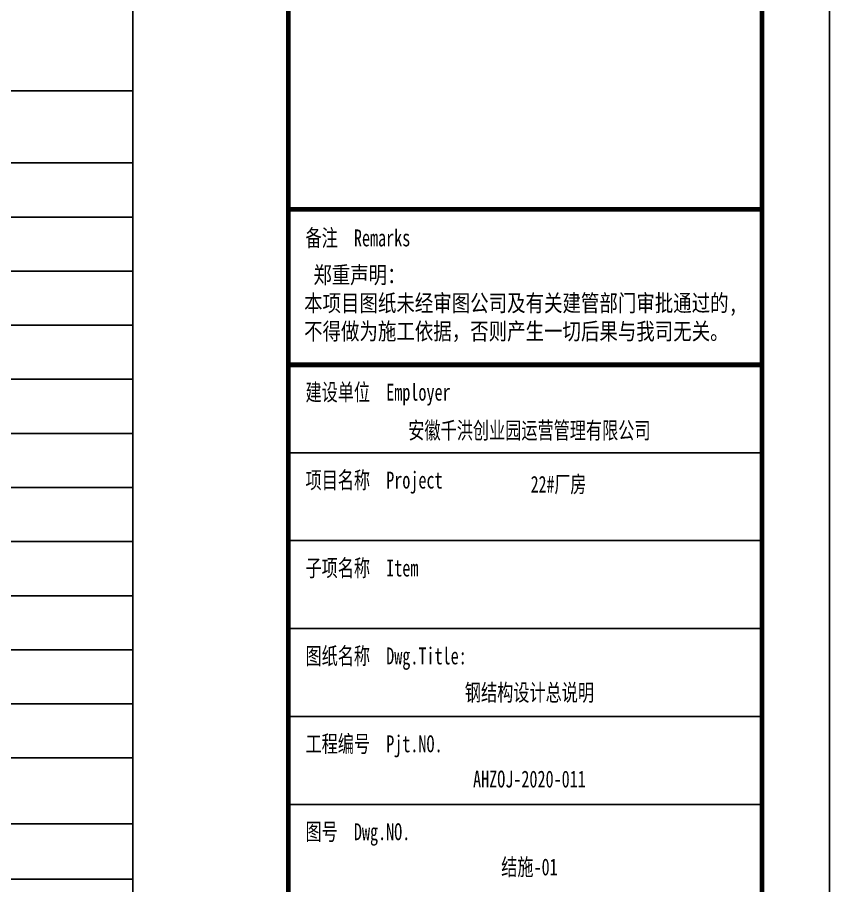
# Model space of a CAD drawing. Extents: x 180850 to 1399066, y 48356 to 327880.
# Drawn here: x 294010 to 302499, y 190400 to 199479 of the extents above; entities that cross this region are included whole.
import ezdxf
from ezdxf.enums import TextEntityAlignment as Align

# ---------------------------------------------------------------- set-up
doc = ezdxf.new("R2010")
doc.units = 0
doc.header["$LTSCALE"] = 1000
for name, color, linetype in [('BORDER', 7, 'Continuous'), ('PUB_TITLE', 4, 'Continuous'), ('TK', 4, 'Continuous')]:
    doc.layers.add(name, color=color, linetype=linetype)
doc.styles.add('_gyy_title_ST', font='', dxfattribs={"width": 0.8})
doc.styles.get('_gyy_title_ST').set_extended_font_data('SimSun')

msp = doc.modelspace()

# ---------------------------------------------------------------- linework, layer by layer
at = {"layer": 'BORDER', "const_width": 35.35}
msp.add_lwpolyline([(244802.28, 180078.33), (244802.28, 220664.18), (301792.18, 220664.18), (301792.18, 180078.33)], close=True, dxfattribs=at)
at = {"layer": 'PUB_TITLE'}
for p, q in [((301792.18, 197472.27), (296842.69, 197472.27)), ((301792.18, 194926.81), (296842.69, 194926.81)), ((301792.18, 194007.62), (296842.69, 194007.62)), ((301792.18, 193088.43), (296842.69, 193088.43)), ((301792.18, 192169.24), (296842.69, 192169.24)), ((301792.18, 191250.04), (296842.69, 191250.04))]:
    msp.add_line(p, q, dxfattribs=at)
msp.add_lwpolyline([(243034.61, 179371.26), (243034.61, 221371.25), (302499.25, 221371.25), (302499.25, 179371.26)], close=True, dxfattribs=at)
at = {"layer": 'PUB_TITLE', "const_width": 49.49}
msp.add_lwpolyline([(296842.69, 220664.18), (301792.18, 220664.18), (301792.18, 180078.33), (296842.69, 180078.33)], close=True, dxfattribs=at)
for points in [[(296842.69, 197472.27), (301792.18, 197472.27)], [(296842.69, 195846), (301792.18, 195846)]]:
    msp.add_lwpolyline(points, dxfattribs=at)
at = {"layer": 'TK'}
for p, q in [((295218.4, 217890.63), (295218.4, 181984.26)), ((279576.41, 198710.16), (295218.4, 198710.16)), ((280275.95, 197957.12), (295218.4, 197957.12)), ((280275.95, 197391.46), (295218.4, 197391.46)), ((280275.95, 196825.81), (295218.4, 196825.81)), ((280275.95, 196260.15), (295218.4, 196260.15)), ((280275.95, 195694.49), (295218.4, 195694.49)), ((280275.95, 195128.84), (295218.4, 195128.84)), ((280275.95, 194563.18), (295218.4, 194563.18)), ((280275.95, 193997.52), (295218.4, 193997.52)), ((280275.95, 193431.87), (295218.4, 193431.87)), ((280275.95, 192866.21), (295218.4, 192866.21)), ((280275.95, 192300.55), (295218.4, 192300.55)), ((279576.41, 191734.9), (295218.4, 191734.9)), ((279576.41, 191046.06), (295218.4, 191046.06)), ((280275.95, 190469.11), (295218.4, 190469.11)), ((280275.95, 190469.11), (295218.4, 190469.11))]:
    msp.add_line(p, q, dxfattribs=at)

# ---------------------------------------------------------------- texts
at = {"layer": 'PUB_TITLE', "style": '_gyy_title_ST', "width": 0.7}
for s, height, p in [('备注  Remarks', 176.7675, (297021.6, 197084.61)), ('建设单位  Employer', 176.7675, (297021.6, 195471.26)), ('项目名称  Project', 176.7675, (297021.6, 194552.06)), ('子项名称  Item', 176.767, (297021.6, 193632.87)), ('图纸名称  Dwg.Title:', 176.7675, (297021.6, 192713.68)), ('工程编号  Pjt.NO.', 176.7675, (297021.6, 191794.49)), ('图号  Dwg.NO.', 176.7675, (297021.6, 190875.3))]:
    msp.add_text(s, height=height, dxfattribs=at).set_placement(p)
at = {"layer": 'PUB_TITLE', "color": 2, "style": '_gyy_title_ST', "width": 0.7}
msp.add_text('安徽千洪创业园运营管理有限公司', height=176.7675, dxfattribs=at).set_placement((299361.95, 195072.15), align=Align.CENTER)
msp.add_text('22#厂房', height=173.862, dxfattribs=at).set_placement((299665.17, 194601.06), align=Align.MIDDLE)
at = {"layer": 'PUB_TITLE', "color": 6, "style": '_gyy_title_ST', "width": 0.7}
for s, height, p in [('钢结构设计总说明', 176.767, (299361.95, 192330.89)), ('AHZOJ-2020-011', 176.7675, (299361.95, 191426.24))]:
    msp.add_text(s, height=height, dxfattribs=at).set_placement(p, align=Align.CENTER)
at = {"layer": 'PUB_TITLE', "color": 7, "style": '_gyy_title_ST', "width": 0.7}
msp.add_text('结施-01', height=176.768, dxfattribs=at).set_placement((299361.95, 190507.04), align=Align.CENTER)
at = {"layer": 'PUB_TITLE', "insert": (297006.83, 196874.5), "char_height": 176.7675, "width": 5656.5654, "attachment_point": 1, "style": '_gyy_title_ST'}
msp.add_mtext(' 郑重声明：\\P本项目图纸未经审图公司及有关建管部门审批通过的,\\P不得做为施工依据，否则产生一切后果与我司无关。', dxfattribs=at)

doc.saveas('drawing.dxf')
